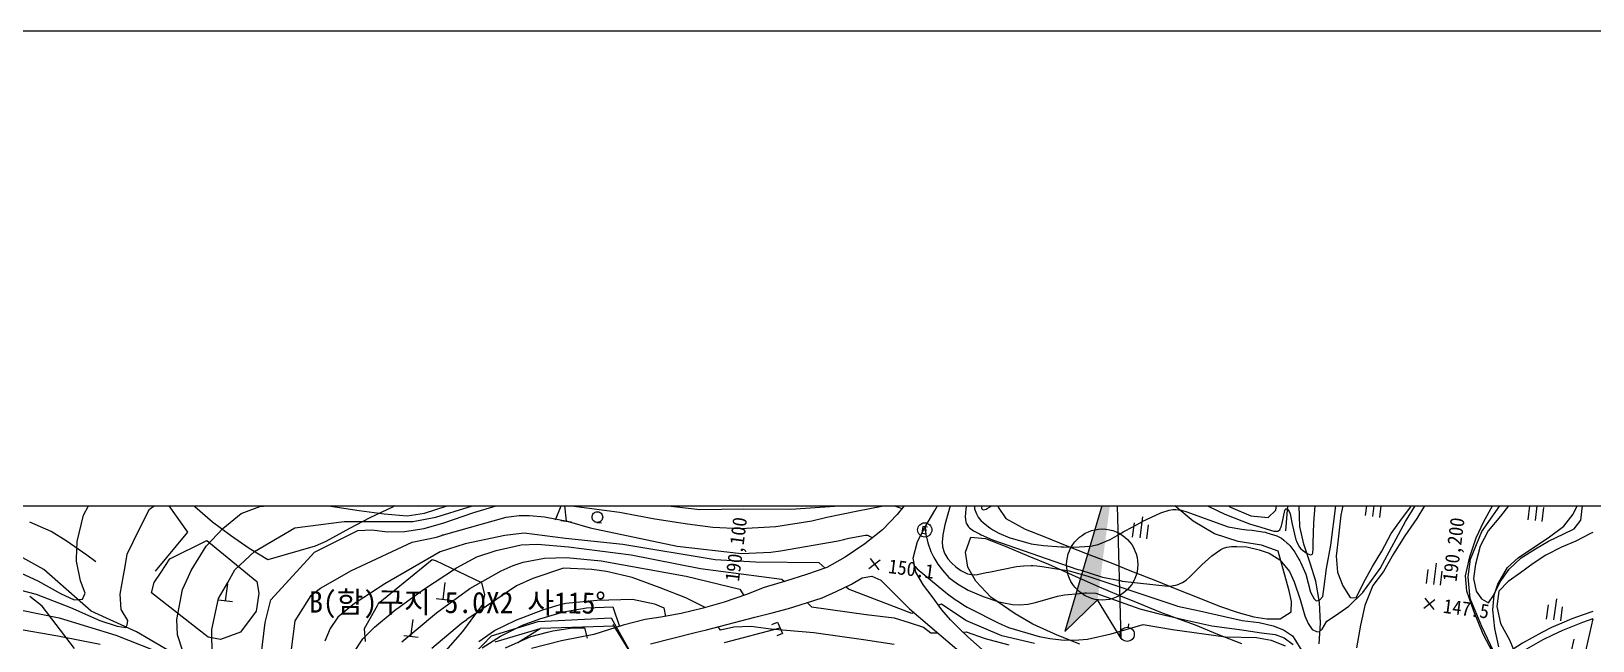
# Model space of a CAD drawing. Header units: millimetres. Extents: x 17638 to 18434, y 1103 to 1809.
# Drawn here: x 17780 to 17999.6, y 1533.3 to 1619.1 of the extents above; entities that cross this region are included whole.
import ezdxf
from ezdxf.xclip import XClip

# ---------------------------------------------------------------- set-up
doc = ezdxf.new("R2010")
doc.units = ezdxf.units.MM
doc.header["$LTSCALE"] = 10
doc.header["$MEASUREMENT"] = 0
doc.header["$XCLIPFRAME"] = 2
doc.layers.add('TX-PAPR', color=2, linetype='Continuous', plot=False)
doc.layers.add('TZ-BASE', color=253, linetype='Continuous')
doc.styles.add('HANA', font='GulimChe.ttf')

# ---------------------------------------------------------------- blocks, each defined once
blk = doc.blocks.new('JD-CDFDG5GDCH4')
at = {"layer": 'TZ-BASE'}
for p, q in [((212.94, 81.63, -393.01), (205.75, 57.35, -393.01)), ((213.69, 56.32, -393.01), (212.94, 81.63, -393.01)), ((192.83, 79.65, -246.01), (191.82, 74.59, -246.01)), ((77.01, 74.55, -247.01), (80.9, 77.1, -247.01)), ((83.42, 74.86, -246.57), (80.91, 77.22, -246.57)), ((196.87, 77.56, -245.8), (196.37, 74.81, -245.8)), ((235.43, 74.4, -249.32), (235.76, 76.92, -249.32)), ((67.73, 73.7, -248.01), (69.21, 76.31, -248.01)), ((79.68, 75.12, -247.77), (82.37, 71.32, -247.77)), ((85.88, 72.73, -246.57), (83.42, 74.86, -246.57)), ((89.92, 73.91, -246.01), (92.53, 74.9, -246.01)), ((92.53, 74.9, -246.01), (97.4, 75.34, -246.01)), ((101.88, 75.05, -246.01), (106.51, 74.34, -246.01)), ((111.28, 74.87, -246.57), (107.99, 73.33, -246.57)), ((113.71, 76.53, -246.57), (111.28, 74.87, -246.57)), ((112.68, 75.12, -247.01), (114.8, 74.97, -247.01)), ((114.8, 74.97, -247.01), (116.54, 75.42, -247.01)), ((115.68, 73.95, -246.01), (120.61, 75.57, -246.01)), ((117.29, 73.41, -245.01), (121.86, 74.84, -245.01)), ((121.86, 74.84, -245.01), (127.79, 76.33, -245.01)), ((122.66, 74.07, -244.01), (125.82, 75.01, -244.01)), ((133.29, 75.4, -244.01), (143.13, 74.13, -244.01)), ((134.13, 73.02, -266.02), (135.26, 75.9, -266.02)), ((135.26, 75.9, -266.02), (135.62, 72.83, -266.02)), ((145, 75.58, -245.01), (154.42, 74.48, -245.01)), ((167.24, 74.52, -245.01), (173.37, 74.97, -245.01)), ((173.37, 74.97, -245.01), (175.7, 75.57, -245.01)), ((176.66, 74.32, -244.01), (181.27, 75.19, -244.01)), ((181.27, 75.19, -244.01), (182.83, 74.61, -244.01)), ((184.32, 76.41, -237.21), (182.15, 73.78, -237.21)), ((187.46, 74.34, -226.99), (188.72, 76.52, -226.99)), ((189.73, 75.39, -245.01), (188.87, 72.32, -245.01)), ((193.04, 75.34, -247.01), (193.03, 74.78, -247.01)), ((193.03, 74.78, -247.01), (193.06, 74.58, -247.01)), ((194.44, 76.82, -248.01), (194.04, 74.71, -248.01)), ((194.04, 74.71, -248.01), (194.06, 74.56, -248.01)), ((194.85, 74.65, -248.01), (195.85, 75.19, -248.01)), ((196.37, 74.81, -245.8), (197.45, 73.21, -245.8)), ((223.82, 72.85, -245.8), (221.09, 75.11, -245.8)), ((223.23, 76.62, -248.01), (226.01, 74.89, -248.01)), ((226.01, 74.89, -248.01), (228.27, 73.85, -248.01)), ((226.83, 76.14, -249.32), (229.07, 74.8, -249.32)), ((229.07, 74.8, -249.32), (231.89, 73.61, -249.32)), ((237.21, 76.71, -248.11), (236.78, 71.47, -248.11)), ((238.81, 72.11, -250.19), (238.72, 75, -250.19)), ((240.79, 72.59, -248.01), (241.07, 76.2, -248.01)), ((243.14, 69.46, -247.01), (243.92, 75.46, -247.01)), ((245.11, 76.09, -246.62), (244.57, 73.67, -246.62)), ((248.04, 73.64, -246.68), (248.3, 75.62, -246.68)), ((249.42, 76.49, -246.68), (249.04, 73.51, -246.68)), ((250.03, 73.38, -246.68), (250.28, 75.37, -246.68)), ((253.08, 73.11, -246.62), (254.39, 74.86, -246.62)), ((253.68, 72.78, -246.01), (255.66, 76.01, -246.01)), ((254.39, 74.86, -246.62), (255.5, 76.85, -246.62)), ((256.72, 75.68, -245.37), (255.27, 73.24, -245.37)), ((264.41, 71.4, -245.01), (267.78, 76.23, -245.01)), ((264.68, 72.8, -245.37), (265.92, 75.03, -245.37)), ((268.57, 75.56, -244.24), (267.04, 73.56, -244.24)), ((270.89, 73.05, -244.32), (271.14, 75.04, -244.32)), ((272.26, 75.9, -244.32), (271.88, 72.92, -244.32)), ((272.87, 72.8, -244.32), (273.13, 74.78, -244.32)), ((277.26, 73.82, -244.01), (278.08, 75.57, -244.01)), ((278.34, 72.98, -244.24), (278.58, 75.44, -244.24)), ((63.19, 71.39, -247.77), (60.18, 72.71, -247.77)), ((66.87, 69.99, -248.01), (67.73, 73.7, -248.01)), ((75.63, 71.79, -247.01), (77.01, 74.55, -247.01)), ((88.43, 70.84, -246.57), (85.88, 72.73, -246.57)), ((87.36, 71.82, -246.01), (89.92, 73.91, -246.01)), ((97.45, 71.91, -245.01), (104.4, 72.82, -245.01)), ((104.4, 72.82, -245.01), (110.58, 72.81, -245.01)), ((107.99, 73.33, -246.57), (105.14, 71.8, -246.57)), ((106.51, 74.34, -246.01), (110.05, 73.89, -246.01)), ((110.05, 73.89, -246.01), (113.27, 73.59, -246.01)), ((110.58, 72.81, -245.01), (114.07, 72.81, -245.01)), ((113.27, 73.59, -246.01), (115.68, 73.95, -246.01)), ((114.07, 72.81, -245.01), (117.29, 73.41, -245.01)), ((115.63, 71.82, -244.01), (118.42, 72.59, -244.01)), ((118.42, 72.59, -244.01), (122.66, 74.07, -244.01)), ((118.7, 71.03, -243.01), (127.17, 73.39, -243.01)), ((127.17, 73.39, -243.01), (129.02, 73.64, -243.01)), ((129.02, 73.64, -243.01), (130.48, 73.63, -243.01)), ((130.48, 73.63, -243.01), (132.56, 73.44, -243.01)), ((132.56, 73.44, -243.01), (135.76, 72.83, -243.01)), ((134.88, 72.93, -266.02), (136.36, 72.74, -266.02)), ((135.76, 72.83, -243.01), (139.02, 71.92, -243.01)), ((139.92, 72.68, -266.02), (140.61, 72.59, -266.02)), ((143.13, 74.13, -244.01), (148.07, 73.16, -244.01)), ((148.07, 73.16, -244.01), (152.7, 72.46, -244.01)), ((154.42, 74.48, -245.01), (160.51, 74.6, -245.01)), ((160.51, 74.6, -245.01), (167.24, 74.52, -245.01)), ((165.13, 72.09, -244.01), (170.18, 72.91, -244.01)), ((170.18, 72.91, -244.01), (172.27, 73.42, -244.01)), ((172.27, 73.42, -244.01), (176.66, 74.32, -244.01)), ((182.15, 73.78, -237.21), (180.12, 71.63, -237.21)), ((186.06, 71.97, -226.99), (187.46, 74.34, -226.99)), ((191.82, 74.59, -246.01), (191.74, 73.48, -246.01)), ((191.74, 73.48, -246.01), (191.81, 72.75, -246.01)), ((191.81, 72.75, -246.01), (191.88, 72.56, -246.01)), ((191.88, 72.56, -246.01), (192.21, 72.04, -246.01)), ((193.06, 74.58, -247.01), (193.31, 73.86, -247.01)), ((193.31, 73.86, -247.01), (193.58, 73.4, -247.01)), ((193.58, 73.4, -247.01), (193.94, 72.96, -247.01)), ((193.94, 72.96, -247.01), (194.26, 72.65, -247.01)), ((194.06, 74.56, -248.01), (194.17, 74.47, -248.01)), ((194.17, 74.47, -248.01), (194.33, 74.44, -248.01)), ((194.26, 72.65, -247.01), (195.02, 72.03, -247.01)), ((194.33, 74.44, -248.01), (194.51, 74.48, -248.01)), ((194.51, 74.48, -248.01), (194.67, 74.55, -248.01)), ((194.67, 74.55, -248.01), (194.85, 74.65, -248.01)), ((197.45, 73.21, -245.8), (200.16, 71.72, -245.8)), ((214.31, 71.53, -247.01), (216.42, 72.68, -247.01)), ((215.28, 70.61, -243.65), (215.54, 72.6, -243.65)), ((216.66, 73.46, -243.65), (216.28, 70.48, -243.65)), ((216.42, 72.68, -247.01), (216.65, 72.82, -247.01)), ((216.65, 72.82, -247.01), (219.24, 74.03, -247.01)), ((219.24, 74.03, -247.01), (220.41, 74.38, -247.01)), ((220.41, 74.38, -247.01), (220.96, 74.47, -247.01)), ((220.96, 74.47, -247.01), (221.37, 74.48, -247.01)), ((221.37, 74.48, -247.01), (222.11, 74.38, -247.01)), ((222.11, 74.38, -247.01), (222.76, 74.2, -247.01)), ((222.76, 74.2, -247.01), (228.74, 72.06, -247.01)), ((226.81, 71.05, -245.8), (223.82, 72.85, -245.8)), ((228.27, 73.85, -248.01), (231.7, 72.45, -248.01)), ((231.89, 73.61, -249.32), (234.34, 73.36, -249.32)), ((234.34, 73.36, -249.32), (235.43, 74.4, -249.32)), ((236.23, 72.21, -248.01), (236.31, 72.58, -248.01)), ((236.31, 72.58, -248.01), (236.68, 74.37, -248.01)), ((236.68, 74.37, -248.01), (236.76, 74.49, -248.01)), ((236.76, 74.49, -248.01), (236.84, 74.59, -248.01)), ((236.84, 74.59, -248.01), (237, 74.6, -248.01)), ((237, 74.6, -248.01), (237.12, 74.52, -248.01)), ((237.12, 74.52, -248.01), (237.23, 74.37, -248.01)), ((237.23, 74.37, -248.01), (237.3, 74.2, -248.01)), ((237.3, 74.2, -248.01), (237.42, 73.89, -248.01)), ((237.42, 73.89, -248.01), (237.73, 72.44, -248.01)), ((240.68, 69.76, -248.01), (240.79, 72.59, -248.01)), ((244.57, 73.67, -246.62), (244.26, 70.76, -246.62)), ((250.09, 66.19, -246.01), (253.68, 72.78, -246.01)), ((251.63, 71.12, -246.62), (253.08, 73.11, -246.62)), ((255.27, 73.24, -245.37), (253.58, 70.77, -245.37)), ((263.58, 70.49, -245.37), (264.68, 72.8, -245.37)), ((267.04, 73.56, -244.24), (265.28, 71.47, -244.24)), ((275.93, 72.14, -244.01), (277.26, 73.82, -244.01)), ((277.4, 71.76, -244.24), (278.34, 72.98, -244.24)), ((65.31, 70.08, -247.77), (63.19, 71.39, -247.77)), ((73.9, 68.2, -247.01), (75.63, 71.79, -247.01)), ((82.37, 71.32, -247.77), (77.82, 65.81, -247.77)), ((85, 69.32, -246.01), (87.36, 71.82, -246.01)), ((91.06, 69.02, -246.57), (88.43, 70.84, -246.57)), ((91.78, 68.57, -245.01), (97.45, 71.91, -245.01)), ((100.25, 68.51, -244.01), (106.31, 71.55, -244.01)), ((105.14, 71.8, -246.57), (101.83, 70, -246.57)), ((106.31, 71.55, -244.01), (108.3, 71.64, -244.01)), ((108.3, 71.64, -244.01), (110.51, 71.36, -244.01)), ((110.51, 71.36, -244.01), (112.87, 71.39, -244.01)), ((112.87, 71.39, -244.01), (115.63, 71.82, -244.01)), ((113.98, 69.88, -243.01), (117.4, 70.6, -243.01)), ((117.4, 70.6, -243.01), (118.09, 70.85, -243.01)), ((118.09, 70.85, -243.01), (118.25, 70.91, -243.01)), ((118.25, 70.91, -243.01), (118.43, 70.94, -243.01)), ((118.43, 70.94, -243.01), (118.7, 71.03, -243.01)), ((127, 70.85, -242.01), (121.41, 69.66, -242.01)), ((129.71, 71.17, -242.01), (127, 70.85, -242.01)), ((135.52, 70.42, -242.01), (129.71, 71.17, -242.01)), ((143.61, 69.57, -242.01), (135.52, 70.42, -242.01)), ((139.02, 71.92, -243.01), (151.23, 69.33, -243.01)), ((152.7, 72.46, -244.01), (156.24, 72, -244.01)), ((156.24, 72, -244.01), (160.15, 71.83, -244.01)), ((160.15, 71.83, -244.01), (165.13, 72.09, -244.01)), ((174.65, 70.26, -243.01), (174.83, 70.32, -243.01)), ((174.83, 70.32, -243.01), (175.38, 70.44, -243.01)), ((175.38, 70.44, -243.01), (177.7, 70.87, -243.01)), ((180.12, 71.63, -237.21), (177.64, 69.67, -237.21)), ((177.7, 70.87, -243.01), (177.84, 70.9, -243.01)), ((177.84, 70.9, -243.01), (178, 70.9, -243.01)), ((178, 70.9, -243.01), (178.14, 70.83, -243.01)), ((178.14, 70.83, -243.01), (178.28, 70.74, -243.01)), ((178.28, 70.74, -243.01), (178.69, 70.5, -243.01)), ((185.04, 70.01, -226.99), (186.06, 71.97, -226.99)), ((185.78, 72.11, -243.77), (185.66, 71.15, -243.77)), ((185.66, 71.15, -243.77), (186.31, 71.07, -243.77)), ((186.29, 71.55, -243.77), (185.72, 71.63, -243.77)), ((186.44, 72.02, -243.77), (185.78, 72.11, -243.77)), ((186.12, 72.07, -244.01), (186.22, 70.96, -244.01)), ((186.22, 70.96, -244.01), (186.49, 69.82, -244.01)), ((188.53, 70.31, -245.01), (188.51, 69.95, -245.01)), ((188.6, 70.91, -245.01), (188.53, 70.31, -245.01)), ((188.87, 72.32, -245.01), (188.6, 70.91, -245.01)), ((191.79, 68.49, -242.76), (192.54, 70.62, -242.76)), ((192.21, 72.04, -246.01), (192.36, 71.9, -246.01)), ((192.36, 71.9, -246.01), (192.52, 71.77, -246.01)), ((192.52, 71.77, -246.01), (192.92, 71.51, -246.01)), ((192.54, 70.62, -242.76), (194.58, 70.43, -242.76)), ((192.92, 71.51, -246.01), (193.76, 71.07, -246.01)), ((193.76, 71.07, -246.01), (193.97, 70.94, -246.01)), ((193.97, 70.94, -246.01), (195.6, 70.24, -246.01)), ((194.58, 70.43, -242.76), (197.38, 69.34, -242.76)), ((195.02, 72.03, -247.01), (195.33, 71.82, -247.01)), ((195.33, 71.82, -247.01), (195.62, 71.65, -247.01)), ((195.62, 71.65, -247.01), (196.49, 71.17, -247.01)), ((196.49, 71.17, -247.01), (198.01, 70.52, -247.01)), ((198.01, 70.52, -247.01), (198.21, 70.44, -247.01)), ((198.21, 70.44, -247.01), (200.53, 69.78, -247.01)), ((200.16, 71.72, -245.8), (202.92, 70.66, -245.8)), ((202.92, 70.66, -245.8), (206.03, 69.4, -245.8)), ((210.43, 69.57, -247.01), (212.12, 70.28, -247.01)), ((212.12, 70.28, -247.01), (213.13, 70.83, -247.01)), ((213.13, 70.83, -247.01), (213.33, 70.95, -247.01)), ((213.33, 70.95, -247.01), (213.76, 71.22, -247.01)), ((213.76, 71.22, -247.01), (213.97, 71.33, -247.01)), ((213.97, 71.33, -247.01), (214.31, 71.53, -247.01)), ((217.27, 70.36, -243.65), (217.52, 72.34, -243.65)), ((230.14, 70.01, -245.8), (226.81, 71.05, -245.8)), ((228.74, 72.06, -247.01), (230.65, 71.72, -247.01)), ((230.65, 71.72, -247.01), (231.02, 71.67, -247.01)), ((231.02, 71.67, -247.01), (231.35, 71.64, -247.01)), ((231.35, 71.64, -247.01), (232.1, 71.56, -247.01)), ((231.7, 72.45, -248.01), (232.66, 72.19, -248.01)), ((232.1, 71.56, -247.01), (233.56, 71.33, -247.01)), ((232.66, 72.19, -248.01), (232.84, 72.14, -248.01)), ((232.84, 72.14, -248.01), (235.14, 71.46, -248.01)), ((233.56, 71.33, -247.01), (233.96, 71.28, -247.01)), ((233.96, 71.28, -247.01), (234.16, 71.22, -247.01)), ((234.16, 71.22, -247.01), (235.56, 70.8, -247.01)), ((235.14, 71.46, -248.01), (235.28, 71.43, -248.01)), ((235.28, 71.43, -248.01), (235.71, 71.42, -248.01)), ((235.56, 70.8, -247.01), (236.23, 70.44, -247.01)), ((235.71, 71.42, -248.01), (235.85, 71.52, -248.01)), ((235.85, 71.52, -248.01), (235.97, 71.65, -248.01)), ((235.97, 71.65, -248.01), (236.04, 71.77, -248.01)), ((236.04, 71.77, -248.01), (236.18, 72.04, -248.01)), ((236.18, 72.04, -248.01), (236.23, 72.21, -248.01)), ((236.23, 70.44, -247.01), (236.56, 70.19, -247.01)), ((237.73, 72.44, -248.01), (238.25, 70.2, -248.01)), ((239.37, 69.59, -250.19), (238.81, 72.11, -250.19)), ((244.26, 70.76, -246.62), (243.92, 67.93, -246.62)), ((250.32, 68.65, -246.62), (251.63, 71.12, -246.62)), ((253.58, 70.77, -245.37), (251.99, 68.27, -245.37)), ((262.69, 67.84, -245.37), (263.58, 70.49, -245.37)), ((262.8, 67.52, -245.01), (264.41, 71.4, -245.01)), ((265.28, 71.47, -244.24), (264.18, 69.35, -244.24)), ((271.53, 69.07, -244.01), (273.72, 70.5, -244.01)), ((273.72, 70.5, -244.01), (275.93, 72.14, -244.01)), ((273.79, 70.04, -244.24), (275.94, 71.06, -244.24)), ((275.94, 71.06, -244.24), (277.4, 71.76, -244.24)), ((279.66, 71.13, -243.25), (277.63, 70.05, -243.25)), ((280, 71.25, -243.25), (279.66, 71.13, -243.25)), ((62.15, 66.03, -252.4), (56.68, 69.1, -252.4)), ((68.22, 68.07, -247.77), (65.31, 70.08, -247.77)), ((66.77, 67.53, -248.01), (66.87, 69.99, -248.01)), ((73.6, 66.47, -247.01), (73.9, 68.2, -247.01)), ((79.89, 67.53, -246.25), (85.09, 70.11, -246.25)), ((82.9, 65.89, -246.01), (85, 69.32, -246.01)), ((85.09, 70.11, -246.25), (92.12, 64.38, -246.25)), ((89.03, 66, -245.01), (91.78, 68.57, -245.01)), ((93.68, 67.41, -246.57), (91.06, 69.02, -246.57)), ((100.32, 69.35, -246.57), (93.68, 67.41, -246.57)), ((94.1, 61.78, -244.01), (100.25, 68.51, -244.01)), ((101.83, 70, -246.57), (100.32, 69.35, -246.57)), ((105.44, 65.91, -243.01), (113.98, 69.88, -243.01)), ((117.92, 68.54, -242.01), (110.14, 64.02, -242.01)), ((121.41, 69.66, -242.01), (117.92, 68.54, -242.01)), ((123.08, 67.81, -241.01), (125.77, 68.72, -241.01)), ((125.77, 68.72, -241.01), (129.3, 69.5, -241.01)), ((129.3, 69.5, -241.01), (131.6, 69.59, -241.01)), ((131.6, 69.59, -241.01), (135.94, 69.22, -241.01)), ((135.94, 69.22, -241.01), (144.76, 68.09, -241.01)), ((156.59, 67.43, -242.01), (143.61, 69.57, -242.01)), ((144.76, 68.09, -241.01), (154.52, 66.17, -241.01)), ((151.23, 69.33, -243.01), (160.27, 68.29, -243.01)), ((160.27, 68.29, -243.01), (164.41, 68.48, -243.01)), ((164.41, 68.48, -243.01), (165.77, 68.69, -243.01)), ((165.77, 68.69, -243.01), (173.86, 70.08, -243.01)), ((173.86, 70.08, -243.01), (174.65, 70.26, -243.01)), ((177.64, 69.67, -237.21), (174.88, 67.78, -237.21)), ((184.41, 67.62, -226.99), (185.04, 70.01, -226.99)), ((186.49, 69.82, -244.01), (186.92, 68.6, -244.01)), ((186.92, 68.6, -244.01), (187.25, 67.93, -244.01)), ((188.51, 69.95, -245.01), (188.56, 69.26, -245.01)), ((188.56, 69.26, -245.01), (188.76, 68.47, -245.01)), ((188.76, 68.47, -245.01), (188.86, 68.27, -245.01)), ((188.86, 68.27, -245.01), (189.32, 67.55, -245.01)), ((192.09, 66.36, -242.76), (191.79, 68.49, -242.76)), ((195.6, 70.24, -246.01), (207.6, 66.05, -246.01)), ((197.38, 69.34, -242.76), (200.71, 67.92, -242.76)), ((200.53, 69.78, -247.01), (200.71, 69.73, -247.01)), ((200.71, 69.73, -247.01), (201.01, 69.68, -247.01)), ((201.01, 69.68, -247.01), (202.73, 69.43, -247.01)), ((202.73, 69.43, -247.01), (205.22, 69.23, -247.01)), ((205.22, 69.23, -247.01), (205.56, 69.22, -247.01)), ((205.56, 69.22, -247.01), (206.96, 69.17, -247.01)), ((206.03, 69.4, -245.8), (209.12, 68.18, -245.8)), ((206.96, 69.17, -247.01), (209.34, 69.32, -247.01)), ((209.12, 68.18, -245.8), (212.28, 66.97, -245.8)), ((209.34, 69.32, -247.01), (210.43, 69.57, -247.01)), ((226.41, 67.97, -246.01), (227.68, 68.85, -246.01)), ((227.68, 68.85, -246.01), (228.09, 69.05, -246.01)), ((228.09, 69.05, -246.01), (228.52, 69.17, -246.01)), ((228.52, 69.17, -246.01), (229.21, 69.29, -246.01)), ((229.21, 69.29, -246.01), (229.96, 69.3, -246.01)), ((229.96, 69.3, -246.01), (231.37, 69.25, -246.01)), ((233.43, 69.46, -245.8), (230.14, 70.01, -245.8)), ((231.37, 69.25, -246.01), (233.07, 68.82, -246.01)), ((233.07, 68.82, -246.01), (234.49, 68.34, -246.01)), ((235.77, 68.65, -245.8), (233.43, 69.46, -245.8)), ((234.49, 68.34, -246.01), (236.01, 67.41, -246.01)), ((237.31, 63.07, -245.8), (235.77, 68.65, -245.8)), ((236.56, 70.19, -247.01), (237.03, 69.77, -247.01)), ((237.03, 69.77, -247.01), (237.18, 69.64, -247.01)), ((237.18, 69.64, -247.01), (237.39, 69.41, -247.01)), ((237.39, 69.41, -247.01), (237.52, 69.26, -247.01)), ((237.52, 69.26, -247.01), (238.08, 68.49, -247.01)), ((238.08, 68.49, -247.01), (238.65, 67.5, -247.01)), ((238.25, 70.2, -248.01), (238.31, 70.03, -248.01)), ((238.31, 70.03, -248.01), (238.38, 69.88, -248.01)), ((238.38, 69.88, -248.01), (238.77, 69.2, -248.01)), ((238.77, 69.2, -248.01), (238.96, 68.96, -248.01)), ((238.96, 68.96, -248.01), (239.2, 68.75, -248.01)), ((239.2, 68.75, -248.01), (239.82, 68.31, -248.01)), ((240.27, 66.95, -250.19), (239.37, 69.59, -250.19)), ((239.82, 68.31, -248.01), (240.29, 68.11, -248.01)), ((240.29, 68.11, -248.01), (240.58, 68.19, -248.01)), ((240.58, 68.19, -248.01), (240.63, 68.39, -248.01)), ((240.63, 68.39, -248.01), (240.7, 68.97, -248.01)), ((240.7, 68.97, -248.01), (240.68, 69.76, -248.01)), ((242.54, 66.2, -247.01), (243.14, 69.46, -247.01)), ((249.02, 66.45, -246.62), (250.32, 68.65, -246.62)), ((251.99, 68.27, -245.37), (250.55, 65.79, -245.37)), ((264.18, 69.35, -244.24), (263.53, 66.79, -244.24)), ((269.5, 67.7, -244.01), (271.53, 69.07, -244.01)), ((269.95, 67.67, -244.24), (271.94, 68.96, -244.24)), ((271.94, 68.96, -244.24), (273.79, 70.04, -244.24)), ((275.59, 69.2, -243.25), (273.41, 68.06, -243.25)), ((277.63, 70.05, -243.25), (275.59, 69.2, -243.25)), ((57.83, 66.06, -248.01), (61.31, 64.46, -248.01)), ((68.83, 60.17, -252.4), (62.15, 66.03, -252.4)), ((66.76, 67.2, -248.01), (66.77, 67.53, -248.01)), ((67.3, 64.46, -248.01), (66.76, 67.2, -248.01)), ((69.47, 67.11, -247.77), (68.22, 68.07, -247.77)), ((73.39, 65.2, -247.01), (73.6, 66.47, -247.01)), ((78.66, 65.68, -246.25), (79.89, 67.53, -246.25)), ((82.53, 65.08, -246.01), (82.9, 65.89, -246.01)), ((88.02, 64.23, -245.01), (89.03, 66, -245.01)), ((101.08, 63.42, -243.01), (105.44, 65.91, -243.01)), ((116.76, 67.43, -241.69), (109.2, 61.22, -241.69)), ((115.57, 63.25, -241.01), (120.22, 66.29, -241.01)), ((117.29, 67.27, -241.69), (116.76, 67.43, -241.69)), ((123.74, 64.18, -241.69), (117.29, 67.27, -241.69)), ((120.22, 66.29, -241.01), (123.08, 67.81, -241.01)), ((126.46, 65.84, -240.01), (128.16, 66.6, -240.01)), ((128.16, 66.6, -240.01), (129.56, 67.09, -240.01)), ((129.56, 67.09, -240.01), (132.59, 67.65, -240.01)), ((135.25, 66.25, -239.01), (130.94, 64.77, -239.01)), ((132.59, 67.65, -240.01), (135.65, 67.73, -240.01)), ((139.25, 66.03, -239.01), (135.25, 66.25, -239.01)), ((135.65, 67.73, -240.01), (140.56, 67.29, -240.01)), ((141.31, 65.77, -239.01), (139.25, 66.03, -239.01)), ((140.56, 67.29, -240.01), (152.48, 65.09, -240.01)), ((154.52, 66.17, -241.01), (165.97, 64.7, -241.01)), ((162.27, 67.08, -242.01), (156.59, 67.43, -242.01)), ((171.22, 66.98, -242.01), (162.27, 67.08, -242.01)), ((172.28, 66.34, -237.21), (169.41, 65.34, -237.21)), ((172.03, 66.25, -242.01), (171.22, 66.98, -242.01)), ((174.88, 67.78, -237.21), (172.28, 66.34, -237.21)), ((178.19, 66.2, -242.91), (179.77, 67.42, -242.91)), ((178.37, 67.6, -242.91), (179.59, 66.02, -242.91)), ((184.81, 65.69, -226.99), (184.41, 67.62, -226.99)), ((184.64, 66.52, -243.01), (184.98, 66.15, -243.01)), ((184.98, 66.15, -243.01), (189.02, 62.82, -243.01)), ((187.25, 67.93, -244.01), (187.34, 67.72, -244.01)), ((187.34, 67.72, -244.01), (187.91, 66.8, -244.01)), ((187.91, 66.8, -244.01), (188.56, 65.94, -244.01)), ((188.56, 65.94, -244.01), (189.43, 64.94, -244.01)), ((189.32, 67.55, -245.01), (189.82, 67, -245.01)), ((189.82, 67, -245.01), (190.42, 66.42, -245.01)), ((190.42, 66.42, -245.01), (191.13, 65.92, -245.01)), ((191.13, 65.92, -245.01), (191.76, 65.56, -245.01)), ((193.24, 64.4, -242.76), (192.09, 66.36, -242.76)), ((195.07, 65.68, -245.01), (198.95, 66.49, -245.01)), ((198.95, 66.49, -245.01), (199.92, 66.58, -245.01)), ((199.92, 66.58, -245.01), (201.02, 66.61, -245.01)), ((200.71, 67.92, -242.76), (203.45, 66.8, -242.76)), ((201.02, 66.61, -245.01), (201.27, 66.61, -245.01)), ((201.27, 66.61, -245.01), (201.83, 66.56, -245.01)), ((201.83, 66.56, -245.01), (202.56, 66.48, -245.01)), ((202.56, 66.48, -245.01), (206.38, 65.85, -245.01)), ((203.45, 66.8, -242.76), (206.77, 65.32, -242.76)), ((207.6, 66.05, -246.01), (207.84, 65.98, -246.01)), ((207.84, 65.98, -246.01), (211.05, 64.97, -246.01)), ((212.28, 66.97, -245.8), (215.12, 65.81, -245.8)), ((223.34, 65.03, -246.01), (224.82, 66.51, -246.01)), ((224.82, 66.51, -246.01), (225.01, 66.69, -246.01)), ((225.01, 66.69, -246.01), (226.41, 67.97, -246.01)), ((236.01, 67.41, -246.01), (237.35, 65.75, -246.01)), ((238.65, 67.5, -247.01), (238.78, 67.29, -247.01)), ((238.78, 67.29, -247.01), (238.88, 67.07, -247.01)), ((238.88, 67.07, -247.01), (239.64, 65.4, -247.01)), ((241.06, 64.43, -250.19), (240.27, 66.95, -250.19)), ((242.21, 63.67, -247.01), (242.54, 66.2, -247.01)), ((243.92, 67.93, -246.62), (244.11, 65.68, -246.62)), ((247.65, 62.8, -246.01), (250.09, 66.19, -246.01)), ((247.8, 64.27, -246.62), (249.02, 66.45, -246.62)), ((256.6, 64.09, -245.59), (256.86, 66.07, -245.59)), ((257.98, 66.94, -245.59), (257.6, 63.96, -245.59)), ((262.09, 65.14, -245.37), (262.69, 67.84, -245.37)), ((262.48, 65.04, -245.01), (262.8, 67.52, -245.01)), ((263.53, 66.79, -244.24), (263.23, 64.79, -244.24)), ((266.65, 63.99, -244.01), (267.99, 66.34, -244.01)), ((266.97, 64.31, -244.24), (268.26, 66.11, -244.24)), ((267.99, 66.34, -244.01), (269.5, 67.7, -244.01)), ((268.26, 66.11, -244.24), (269.95, 67.67, -244.24)), ((271.61, 66.87, -243.25), (269.83, 65.56, -243.25)), ((273.41, 68.06, -243.25), (271.61, 66.87, -243.25)), ((56.39, 63.82, -247.01), (61.07, 62.58, -247.01)), ((61.31, 64.46, -248.01), (64.52, 62.65, -248.01)), ((67.97, 62.72, -248.01), (67.3, 64.46, -248.01)), ((72.92, 62.59, -247.01), (73.39, 65.2, -247.01)), ((77.3, 62.75, -246.25), (77.69, 64.2, -246.25)), ((77.69, 64.2, -246.25), (78.66, 65.68, -246.25)), ((81.67, 63.25, -246.01), (82.53, 65.08, -246.01)), ((86.73, 61.96, -245.01), (88.02, 64.23, -245.01)), ((87.72, 61.66, -244.63), (88.03, 64.04, -244.63)), ((92.12, 64.38, -246.25), (92.26, 63.57, -246.25)), ((110.14, 64.02, -242.01), (106.09, 61.42, -242.01)), ((118.31, 61.84, -241.12), (118.62, 64.22, -241.12)), ((128.64, 63.74, -239.01), (121.63, 59, -239.01)), ((122.09, 63.39, -240.01), (126.46, 65.84, -240.01)), ((124.17, 62.55, -241.69), (123.74, 64.18, -241.69)), ((130.94, 64.77, -239.01), (128.64, 63.74, -239.01)), ((144.92, 64.92, -239.01), (141.31, 65.77, -239.01)), ((148.84, 63.47, -239.01), (144.92, 64.92, -239.01)), ((152.48, 65.09, -240.01), (160.06, 63.26, -240.01)), ((166.45, 64.42, -237.21), (163.47, 63.51, -237.21)), ((165.97, 64.7, -241.01), (166.31, 64.38, -241.01)), ((169.41, 65.34, -237.21), (166.45, 64.42, -237.21)), ((173.6, 62.97, -240.8), (175.75, 64, -240.8)), ((175.75, 64, -240.8), (177.25, 64.87, -240.8)), ((177.25, 64.87, -240.8), (178.62, 65.1, -240.8)), ((178.62, 65.1, -240.8), (179.88, 64.53, -240.8)), ((179.88, 64.53, -240.8), (183.93, 60.53, -240.8)), ((185.88, 63.84, -226.99), (184.81, 65.69, -226.99)), ((187.09, 62.23, -226.99), (185.88, 63.84, -226.99)), ((189.43, 64.94, -244.01), (190.65, 64.01, -244.01)), ((190.65, 64.01, -244.01), (192.14, 63.14, -244.01)), ((191.76, 65.56, -245.01), (192.07, 65.46, -245.01)), ((192.07, 65.46, -245.01), (192.62, 65.34, -245.01)), ((192.62, 65.34, -245.01), (193.06, 65.31, -245.01)), ((193.06, 65.31, -245.01), (193.48, 65.36, -245.01)), ((195.36, 62.17, -242.76), (193.24, 64.4, -242.76)), ((193.48, 65.36, -245.01), (194.7, 65.61, -245.01)), ((194.7, 65.61, -245.01), (195.07, 65.68, -245.01)), ((206.38, 65.85, -245.01), (208.87, 65.18, -245.01)), ((206.77, 65.32, -242.76), (210.27, 63.75, -242.76)), ((208.87, 65.18, -245.01), (221.34, 60.97, -245.01)), ((210.27, 63.75, -242.76), (213.34, 62.45, -242.76)), ((211.05, 64.97, -246.01), (213.52, 64.49, -246.01)), ((213.52, 64.49, -246.01), (213.66, 64.45, -246.01)), ((213.66, 64.45, -246.01), (213.81, 64.42, -246.01)), ((213.81, 64.42, -246.01), (220.29, 63.7, -246.01)), ((215.12, 65.81, -245.8), (218.39, 64.57, -245.8)), ((218.39, 64.57, -245.8), (221.5, 63.28, -245.8)), ((220.29, 63.7, -246.01), (220.81, 63.73, -246.01)), ((220.81, 63.73, -246.01), (221.54, 63.89, -246.01)), ((221.54, 63.89, -246.01), (222.29, 64.21, -246.01)), ((222.29, 64.21, -246.01), (222.8, 64.54, -246.01)), ((222.8, 64.54, -246.01), (223.34, 65.03, -246.01)), ((237.35, 65.75, -246.01), (237.99, 64.33, -246.01)), ((237.99, 64.33, -246.01), (238.85, 61.85, -246.01)), ((239.64, 65.4, -247.01), (240.3, 62.87, -247.01)), ((241.58, 61.42, -250.19), (241.06, 64.43, -250.19)), ((244.11, 65.68, -246.62), (244.87, 63.77, -246.62)), ((244.87, 63.77, -246.62), (245.86, 62.13, -246.62)), ((246.71, 62.07, -246.62), (247.8, 64.27, -246.62)), ((249.09, 63.8, -245.37), (247.96, 60.98, -245.37)), ((250.55, 65.79, -245.37), (249.09, 63.8, -245.37)), ((258.59, 63.83, -245.59), (258.84, 65.82, -245.59)), ((262.28, 63.02, -245.37), (262.09, 65.14, -245.37)), ((262.76, 61.97, -245.01), (262.48, 65.04, -245.01)), ((263.23, 64.79, -244.24), (263.58, 62.99, -244.24)), ((266.03, 62.39, -244.24), (266.97, 64.31, -244.24)), ((266.15, 62.42, -244.01), (266.65, 63.99, -244.01)), ((268.12, 64.37, -243.25), (266.81, 62.98, -243.25)), ((269.83, 65.56, -243.25), (268.12, 64.37, -243.25)), ((61.91, 60.87, -232.06), (60.18, 62.27, -232.06)), ((61.07, 62.58, -247.01), (65.92, 60.69, -247.01)), ((64.52, 62.65, -248.01), (66.45, 61.76, -248.01)), ((66.45, 61.76, -248.01), (67.61, 61.87, -248.01)), ((67.61, 61.87, -248.01), (67.97, 62.72, -248.01)), ((73.02, 60.41, -247.01), (72.92, 62.59, -247.01)), ((85.26, 56.53, -246.25), (77.3, 62.75, -246.25)), ((80.87, 59.02, -246.01), (81.67, 63.25, -246.01)), ((85.79, 57.62, -245.01), (86.73, 61.96, -245.01)), ((86.73, 61.79, -244.63), (88.71, 61.53, -244.63)), ((92.41, 62.65, -246.25), (92.01, 60.21, -246.25)), ((92.26, 63.57, -246.25), (92.41, 62.65, -246.25)), ((93.3, 58.57, -244.01), (94.1, 61.78, -244.01)), ((99.7, 62.41, -243.01), (97.46, 58.85, -243.01)), ((99.7, 62.41, -243.01), (101.08, 63.42, -243.01)), ((111.81, 60.53, -241.01), (115.57, 63.25, -241.01)), ((117.32, 61.97, -241.12), (119.3, 61.72, -241.12)), ((117.38, 59.94, -240.01), (122.09, 63.39, -240.01)), ((123.89, 61.12, -241.69), (124.17, 62.55, -241.69)), ((135.57, 61.3, -238.01), (139.96, 61.74, -238.01)), ((139.96, 61.74, -238.01), (144.95, 61.87, -238.01)), ((144.95, 61.87, -238.01), (148.05, 61.21, -238.01)), ((152.47, 62.05, -239.01), (148.84, 63.47, -239.01)), ((155.07, 60.76, -239.01), (152.47, 62.05, -239.01)), ((161, 62.54, -237.21), (157.84, 61.47, -237.21)), ((160.06, 63.26, -240.01), (160.61, 62.41, -240.01)), ((163.47, 63.51, -237.21), (161, 62.54, -237.21)), ((169.41, 61.37, -240.8), (171.62, 62.08, -240.8)), ((171.62, 62.08, -240.8), (173.6, 62.97, -240.8)), ((175.32, 63.3, -242.01), (174.97, 63.62, -242.01)), ((184.23, 59.87, -242.01), (175.32, 63.3, -242.01)), ((188.44, 60.38, -226.99), (187.09, 62.23, -226.99)), ((189.02, 62.82, -243.01), (189.26, 62.62, -243.01)), ((189.26, 62.62, -243.01), (190.33, 61.85, -243.01)), ((190.33, 61.85, -243.01), (190.57, 61.69, -243.01)), ((190.57, 61.69, -243.01), (191.78, 60.91, -243.01)), ((192.14, 63.14, -244.01), (194.25, 62.27, -244.01)), ((194.25, 62.27, -244.01), (196.34, 61.57, -244.01)), ((198.78, 59.8, -242.76), (195.36, 62.17, -242.76)), ((196.34, 61.57, -244.01), (196.93, 61.41, -244.01)), ((201.65, 61.42, -244.01), (204.7, 62.3, -244.01)), ((204.7, 62.3, -244.01), (205.71, 62.47, -244.01)), ((205.71, 62.47, -244.01), (207.83, 62.69, -244.01)), ((210.36, 61.79, -393.01), (205.75, 57.35, -393.01)), ((207.83, 62.69, -244.01), (208.55, 62.75, -244.01)), ((208.55, 62.75, -244.01), (208.82, 62.75, -244.01)), ((208.82, 62.75, -244.01), (210.13, 62.7, -244.01)), ((210.13, 62.7, -244.01), (216.28, 60.52, -244.01)), ((213.69, 56.32, -393.01), (210.36, 61.79, -393.01)), ((213.34, 62.45, -242.76), (216.02, 61.35, -242.76)), ((221.5, 63.28, -245.8), (224.6, 62.06, -245.8)), ((224.6, 62.06, -245.8), (227.49, 60.9, -245.8)), ((237.65, 61.55, -245.8), (237.31, 63.07, -245.8)), ((237.59, 60.09, -245.8), (237.65, 61.55, -245.8)), ((238.85, 61.85, -246.01), (239.52, 59.54, -246.01)), ((240.3, 62.87, -247.01), (240.84, 61.94, -247.01)), ((240.84, 61.94, -247.01), (241.09, 61.62, -247.01)), ((241.09, 61.62, -247.01), (241.58, 61.75, -247.01)), ((241.58, 61.75, -247.01), (242.03, 62.26, -247.01)), ((242.03, 62.26, -247.01), (242.21, 63.67, -247.01)), ((245.7, 60.9, -246.01), (247.65, 62.8, -246.01)), ((245.86, 62.13, -246.62), (246.71, 62.07, -246.62)), ((256.22, 60.59, -245.48), (257.81, 61.82, -245.48)), ((256.4, 62, -245.48), (257.63, 60.41, -245.48)), ((263.29, 60.17, -245.37), (262.28, 63.02, -245.37)), ((264.4, 58.05, -245.01), (262.76, 61.97, -245.01)), ((263.58, 62.99, -244.24), (264.34, 61.9, -244.24)), ((264.34, 61.9, -244.24), (265.34, 61.36, -244.24)), ((265.34, 61.36, -244.24), (266.03, 62.39, -244.24)), ((265.96, 60.37, -244.01), (266.15, 62.42, -244.01)), ((266.81, 62.98, -243.25), (266.53, 60.86, -243.25)), ((274.88, 61.92, -243.3), (274.49, 58.95, -243.3)), ((56.27, 60.91, -246.01), (64.34, 59.23, -246.01)), ((66.47, 54.95, -232.06), (61.91, 60.87, -232.06)), ((65.92, 60.69, -247.01), (70.03, 58.88, -247.01)), ((75.2, 57.26, -252.4), (68.83, 60.17, -252.4)), ((73.98, 58.89, -247.01), (73.02, 60.41, -247.01)), ((92.01, 60.21, -246.25), (89.8, 57.21, -246.25)), ((103.52, 59.35, -242.01), (102.41, 57.74, -242.01)), ((105.87, 61.28, -242.01), (103.52, 59.35, -242.01)), ((106.09, 61.42, -242.01), (105.87, 61.28, -242.01)), ((109.05, 60.96, -241.69), (107.22, 57.68, -241.69)), ((108.66, 57.92, -241.01), (111.71, 60.46, -241.01)), ((109.2, 61.22, -241.69), (109.05, 60.96, -241.69)), ((111.71, 60.46, -241.01), (111.81, 60.53, -241.01)), ((112.52, 55.88, -240.01), (117.1, 59.71, -240.01)), ((117.1, 59.71, -240.01), (117.38, 59.94, -240.01)), ((122.26, 58.9, -241.69), (123.89, 61.12, -241.69)), ((128.53, 58.91, -238.01), (132.32, 60.39, -238.01)), ((131.91, 59.11, -237.01), (135.23, 60.08, -237.01)), ((132.32, 60.39, -238.01), (134.77, 61.14, -238.01)), ((134.77, 61.14, -238.01), (135.57, 61.3, -238.01)), ((135.23, 60.08, -237.01), (138.49, 60.65, -237.01)), ((138.49, 60.65, -237.01), (142.17, 60.81, -237.01)), ((142.17, 60.81, -237.01), (143.11, 58.04, -237.01)), ((148.95, 59.34, -237.21), (146.75, 59.01, -237.21)), ((148.05, 61.21, -238.01), (149.38, 60.66, -238.01)), ((151.81, 59.88, -237.21), (148.95, 59.34, -237.21)), ((149.38, 60.66, -238.01), (149.59, 59.46, -238.01)), ((154.91, 60.62, -237.21), (151.81, 59.88, -237.21)), ((157.84, 61.47, -237.21), (154.91, 60.62, -237.21)), ((155.12, 60.68, -239.01), (155.07, 60.76, -239.01)), ((155.36, 57.56, -240.8), (162.14, 59.32, -240.8)), ((162.14, 59.32, -240.8), (164.61, 59.95, -240.8)), ((164.61, 59.95, -240.8), (166.9, 60.58, -240.8)), ((166.9, 60.58, -240.8), (169.41, 61.37, -240.8)), ((169.52, 61.4, -241.01), (170.14, 60.82, -241.01)), ((170.14, 60.82, -241.01), (177.82, 59.74, -241.01)), ((177.82, 59.74, -241.01), (181.76, 59.23, -241.01)), ((183.93, 60.53, -240.8), (192.47, 53.2, -240.8)), ((184.57, 59.98, -242.01), (184.23, 59.87, -242.01)), ((188.39, 61.15, -242.01), (187.97, 61.02, -242.01)), ((191.82, 58.89, -242.01), (188.39, 61.15, -242.01)), ((189.66, 58.99, -226.99), (188.44, 60.38, -226.99)), ((191.78, 60.91, -243.01), (192.02, 60.75, -243.01)), ((192.02, 60.75, -243.01), (192.41, 60.54, -243.01)), ((192.41, 60.54, -243.01), (196.36, 58.53, -243.01)), ((196.93, 61.41, -244.01), (198.41, 61.13, -244.01)), ((198.41, 61.13, -244.01), (199.39, 61.09, -244.01)), ((201.27, 58.35, -242.76), (198.78, 59.8, -242.76)), ((199.39, 61.09, -244.01), (200.55, 61.17, -244.01)), ((200.55, 61.17, -244.01), (201.65, 61.42, -244.01)), ((216.02, 61.35, -242.76), (219.19, 60.05, -242.76)), ((216.28, 60.52, -244.01), (219.01, 59.8, -244.01)), ((219.01, 59.8, -244.01), (222.61, 58.97, -244.01)), ((219.19, 60.05, -242.76), (221.73, 59.11, -242.76)), ((221.34, 60.97, -245.01), (221.61, 60.89, -245.01)), ((221.61, 60.89, -245.01), (224.69, 60.24, -245.01)), ((224.69, 60.24, -245.01), (230.68, 58.89, -245.01)), ((227.49, 60.9, -245.8), (230.13, 60, -245.8)), ((230.13, 60, -245.8), (232.31, 59.37, -245.8)), ((232.31, 59.37, -245.8), (234.14, 59.09, -245.8)), ((236.05, 59.12, -245.8), (237.59, 60.09, -245.8)), ((239.52, 59.54, -246.01), (239.97, 58.44, -246.01)), ((241.7, 58.48, -250.19), (241.58, 61.42, -250.19)), ((242.61, 58.77, -246.01), (243.83, 59.58, -246.01)), ((243.83, 59.58, -246.01), (245.7, 60.9, -246.01)), ((247.96, 60.98, -245.37), (247.35, 58.21, -245.37)), ((264.58, 56.94, -245.37), (263.29, 60.17, -245.37)), ((266.22, 57.74, -244.01), (265.96, 60.37, -244.01)), ((266.53, 60.86, -243.25), (267, 58.47, -243.25)), ((273.5, 59.08, -243.3), (273.76, 61.06, -243.3)), ((275.49, 58.82, -243.3), (275.74, 60.8, -243.3)), ((58.16, 57.73, -245.01), (64.14, 56.71, -245.01)), ((64.34, 59.23, -246.01), (72.31, 56.81, -246.01)), ((70.03, 58.88, -247.01), (72.47, 58.06, -247.01)), ((72.47, 58.06, -247.01), (73.72, 57.9, -247.01)), ((73.72, 57.9, -247.01), (73.9, 58.26, -247.01)), ((73.9, 58.26, -247.01), (73.98, 58.89, -247.01)), ((80.94, 53.9, -252.4), (75.2, 57.26, -252.4)), ((80.98, 56.84, -246.01), (80.87, 59.02, -246.01)), ((85.82, 53.92, -245.01), (85.79, 57.62, -245.01)), ((89.8, 57.21, -246.25), (87.02, 56.22, -246.25)), ((92.71, 53.93, -244.01), (93.3, 58.57, -244.01)), ((97.46, 58.85, -243.01), (96.95, 54.8, -243.01)), ((102.41, 57.74, -242.01), (101.69, 55.95, -242.01)), ((107.05, 56.31, -241.01), (108.66, 57.92, -241.01)), ((107.22, 57.68, -241.69), (107.34, 55.91, -241.69)), ((113.8, 56.64, -240.94), (114.1, 59.02, -240.94)), ((115.95, 51.48, -241.69), (121.1, 57.33, -241.69)), ((116.74, 54.99, -239.01), (120.9, 58.51, -239.01)), ((120.9, 58.51, -239.01), (121.63, 59, -239.01)), ((121.1, 57.33, -241.69), (122.26, 58.9, -241.69)), ((123.36, 55.94, -238.01), (125.54, 57.47, -238.01)), ((125.12, 56.74, -393.01), (131.68, 58.71, -393.01)), ((125.12, 56.74, -393.01), (131.68, 58.71, -393.01)), ((125.54, 57.47, -238.01), (126.99, 58.17, -238.01)), ((125.66, 55.86, -393.01), (131.97, 57.75, -393.01)), ((126.38, 56.69, -237.01), (128.82, 57.89, -237.01)), ((126.99, 58.17, -238.01), (128.53, 58.91, -238.01)), ((128.82, 57.89, -237.01), (129.47, 58.21, -237.01)), ((129.47, 58.21, -237.01), (131.91, 59.11, -237.01)), ((130.66, 56.6, -236.01), (133.01, 57.24, -236.01)), ((131.68, 58.71, -393.01), (141.96, 59.25, -393.01)), ((131.68, 58.71, -393.01), (141.96, 59.25, -393.01)), ((142.36, 58.09, -393.01), (131.97, 57.75, -393.01)), ((133.01, 57.24, -236.01), (133.73, 57.43, -236.01)), ((133.73, 57.43, -236.01), (136.5, 57.83, -236.01)), ((136.5, 57.83, -236.01), (138.19, 57.84, -236.01)), ((138.19, 57.84, -236.01), (138.59, 56.37, -236.01)), ((143.64, 58.21, -239.16), (139.52, 56.9, -239.16)), ((141.96, 59.25, -393.01), (144.88, 54.05, -393.01)), ((141.96, 59.25, -393.01), (144.88, 54.05, -393.01)), ((144.88, 54.05, -393.01), (142.24, 58.29, -393.01)), ((146.75, 59.01, -237.21), (143.64, 58.21, -237.21)), ((147.46, 55.59, -238.69), (153.78, 57.2, -238.69)), ((153.78, 57.2, -240.8), (155.36, 57.56, -240.8)), ((157.32, 57.51, -239.01), (156.99, 57.98, -239.01)), ((159.19, 57.94, -239.01), (157.32, 57.51, -239.01)), ((157.9, 55.79, -242.17), (165.7, 57.85, -242.17)), ((161.58, 58.01, -239.01), (159.19, 57.94, -239.01)), ((164.39, 57.65, -239.01), (161.58, 58.01, -239.01)), ((170.43, 57.16, -239.01), (164.39, 57.65, -239.01)), ((164.57, 58.31, -242.17), (165.35, 58.65, -242.17)), ((165.35, 58.65, -242.17), (166.05, 57.05, -242.17)), ((177.46, 56.17, -239.01), (170.43, 57.16, -239.01)), ((181.76, 59.23, -241.01), (183.87, 58.58, -241.01)), ((183.87, 58.58, -241.01), (185.88, 57.94, -241.01)), ((185.88, 57.94, -241.01), (186.93, 57.14, -241.01)), ((186.93, 57.14, -241.01), (187.85, 57.16, -241.01)), ((190.97, 57.64, -226.99), (189.66, 58.99, -226.99)), ((192.12, 56.58, -226.99), (190.97, 57.64, -226.99)), ((191.39, 57.25, -241.01), (191.9, 57.26, -241.01)), ((196.88, 56.72, -242.01), (191.82, 58.89, -242.01)), ((191.9, 57.26, -241.01), (194.55, 56.35, -241.01)), ((196.36, 58.53, -243.01), (197.83, 57.91, -243.01)), ((197.83, 57.91, -243.01), (202.13, 56.63, -243.01)), ((204.67, 56.82, -242.76), (201.27, 58.35, -242.76)), ((212.27, 56.98, -243.01), (216.76, 58.32, -243.01)), ((214.72, 58.42, -243.65), (214.65, 57.92, -243.65)), ((216.76, 58.32, -243.01), (220.88, 57.6, -243.01)), ((220.88, 57.6, -243.01), (228.33, 56.57, -243.01)), ((221.73, 59.11, -242.76), (224.07, 58.25, -242.76)), ((222.61, 58.97, -244.01), (226.43, 58.11, -244.01)), ((224.07, 58.25, -242.76), (227.23, 56.96, -242.76)), ((226.43, 58.11, -244.01), (230.3, 57.61, -244.01)), ((230.3, 57.61, -244.01), (233.42, 57.13, -244.01)), ((230.68, 58.89, -245.01), (233.09, 58.59, -245.01)), ((233.09, 58.59, -245.01), (235.03, 58.11, -245.01)), ((233.42, 57.13, -244.01), (235.32, 56.89, -244.01)), ((234.14, 59.09, -245.8), (236.05, 59.12, -245.8)), ((235.03, 58.11, -245.01), (236.52, 57.55, -245.01)), ((236.52, 57.55, -245.01), (237.75, 56.73, -245.01)), ((239.97, 58.44, -246.01), (240.54, 57.63, -246.01)), ((240.54, 57.63, -246.01), (241.16, 57.33, -246.01)), ((241.16, 57.33, -246.01), (241.53, 57.28, -246.01)), ((241.5, 55.57, -250.19), (241.7, 58.48, -250.19)), ((241.53, 57.28, -246.01), (241.95, 57.67, -246.01)), ((241.95, 57.67, -246.01), (242.61, 58.77, -246.01)), ((247.35, 58.21, -245.37), (246.77, 55.05, -245.37)), ((266.03, 54.57, -245.01), (264.4, 58.05, -245.01)), ((266.78, 55.15, -244.01), (266.22, 57.74, -244.01)), ((267, 58.47, -243.25), (268.3, 56.14, -243.25)), ((280, 59.09, -393.01), (278.85, 53.96, -393.01)), ((64.14, 56.71, -245.01), (70.11, 55.56, -245.01)), ((72.31, 56.81, -246.01), (77.65, 54.72, -246.01)), ((81.7, 54.58, -246.01), (80.98, 56.84, -246.01)), ((87.02, 56.22, -246.25), (85.26, 56.53, -246.25)), ((105.75, 54.37, -241.01), (107.05, 56.31, -241.01)), ((112.8, 56.77, -240.94), (114.79, 56.52, -240.94)), ((119.94, 51.34, -393.01), (125.12, 56.74, -393.01)), ((119.94, 51.34, -393.01), (125.12, 56.74, -393.01)), ((123.79, 55.05, -237.01), (126.38, 56.69, -237.01)), ((127.09, 55.03, -236.01), (130.66, 56.6, -236.01)), ((134.98, 56.02, -239.16), (130.76, 54.92, -239.16)), ((137.59, 56.52, -239.16), (134.98, 56.02, -239.16)), ((139.52, 56.9, -239.16), (137.59, 56.52, -239.16)), ((166.05, 57.05, -242.17), (165.27, 56.71, -242.17)), ((181.76, 55.52, -239.01), (177.46, 56.17, -239.01)), ((197.4, 51.9, -226.99), (192.12, 56.58, -226.99)), ((194.55, 56.35, -241.01), (197.86, 55.45, -241.01)), ((201.51, 55.65, -242.01), (196.88, 56.72, -242.01)), ((202.13, 56.63, -243.01), (203.42, 56.38, -243.01)), ((203.42, 56.38, -243.01), (203.65, 56.33, -243.01)), ((203.65, 56.33, -243.01), (205.67, 56.12, -243.01)), ((207.88, 55.54, -242.76), (204.67, 56.82, -242.76)), ((205.67, 56.12, -243.01), (207.74, 56.16, -243.01)), ((207.74, 56.16, -243.01), (208.95, 56.27, -243.01)), ((208.95, 56.27, -243.01), (212.27, 56.98, -243.01)), ((227.23, 56.96, -242.76), (230.62, 55.65, -242.76)), ((228.33, 56.57, -243.01), (232.7, 56.48, -243.01)), ((232.7, 56.48, -243.01), (234.77, 56.11, -243.01)), ((234.77, 56.11, -243.01), (236.74, 55.33, -243.01)), ((235.32, 56.89, -244.01), (236.6, 56.43, -244.01)), ((236.6, 56.43, -244.01), (237.88, 55.49, -244.01)), ((237.75, 56.73, -245.01), (238.19, 56.08, -245.01)), ((238.19, 56.08, -245.01), (239.77, 53.42, -245.01)), ((265.95, 54.39, -245.37), (264.58, 56.94, -245.37)), ((268.3, 56.14, -243.25), (269.2, 54, -243.25)), ((277.32, 56.27, -393.01), (276.9, 54.39, -393.01))]:
    blk.add_line(p, q, dxfattribs=at)
at = {"layer": 'TZ-BASE', "linetype": 'Continuous'}
blk.add_line((128.82, 55.79, -393.01), (131.97, 57.75, -393.01), dxfattribs=at)
at = {"layer": 'TZ-BASE'}
for centre, radius in [((140.01, 73.42, -266.02), 0.75), ((186.05, 71.62, -243.77), 1), ((211.01, 66.75, -393.01), 5), ((214.52, 56.93, -243.65), 1)]:
    blk.add_circle(centre, radius, dxfattribs=at)
for radius, start, end in [(45.35, 107.4736, 138.8592), (45.35, 107.4736, 138.8592), (44.35, 107.8807, 139.2876)]:
    blk.add_arc((293.62, 16.88, -393.01), radius, start, end, dxfattribs=at)
blk.add_solid([(210.36, 61.79, -393.01), (212.94, 81.63, -393.01), (205.75, 57.35, -393.01)], dxfattribs=at)
at = {"layer": 'TZ-BASE', "style": 'HANA'}
for s, height, rotation, p in [('190,100', 2, 82.6776, (159.92, 64.29, -393.01)), ('190,200', 2, 82.6776, (260.83, 64.24, -393.01)), ('150.1', 2, 352.6776, (180.84, 65.56, -242.91)), ('B(함)구지 5.0X2 사115%%D', 3, 359.7997, (99.47, 59.99, -393.01)), ('147.5', 2, 352.6776, (258.87, 59.96, -245.48))]:
    blk.add_text(s, height=height, rotation=rotation, dxfattribs=at).set_placement(p)

msp = doc.modelspace()

# ---------------------------------------------------------------- linework, layer by layer
at = {"layer": 'TX-PAPR'}
msp.add_lwpolyline([(17637.89, 1103.05), (18433.89, 1103.05), (18433.89, 1619.05), (17637.89, 1619.05)], close=True, dxfattribs=at)
at = {"layer": 'TX-PAPR', "elevation": 393.01, "flags": 128}
msp.add_lwpolyline([(17721.11, 1552.28), (18419.6, 1552.28), (18419.6, 1402.28), (17718.09, 1402.28), (17721.11, 1552.28)], dxfattribs=at)

# ---------------------------------------------------------------- block references
at = {"layer": 'TZ-BASE'}
ref = msp.add_blockref('JD-CDFDG5GDCH4', (17719.6, 1477.28, 393.01), dxfattribs=at)
XClip(ref).set_block_clipping_path([(1.5103084745, 75), (700, 75), (700, -75), (-1.5103084745, -75)])

doc.saveas('drawing.dxf')
